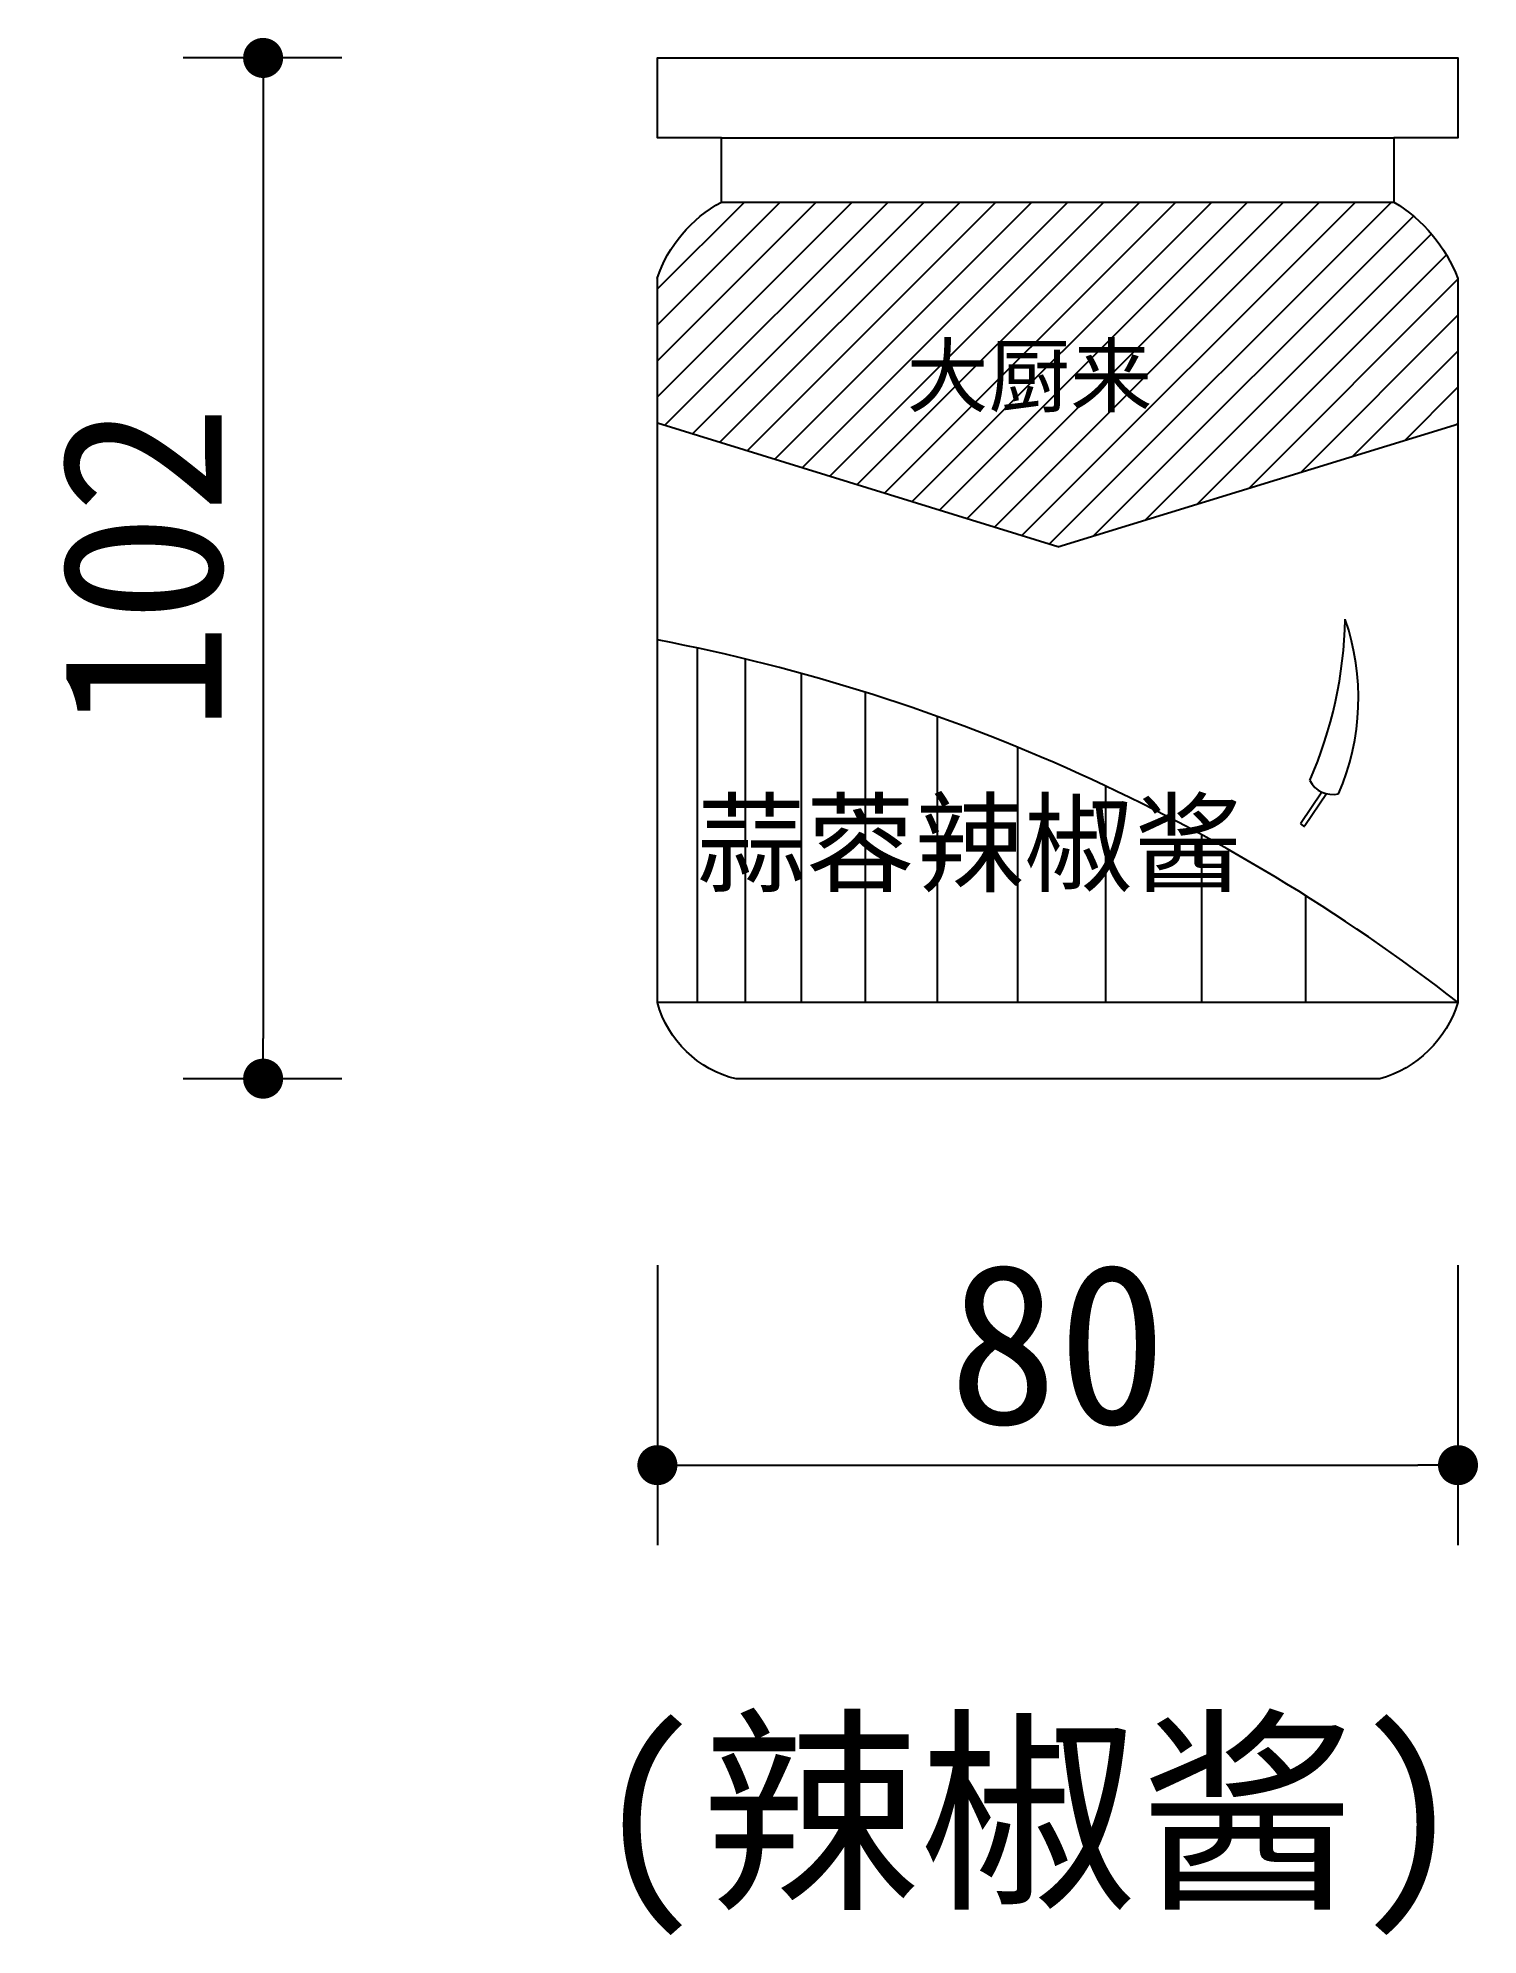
# Model space of a CAD drawing. Extents: x 186 to 330, y 1488 to 1677.
import ezdxf
from ezdxf.enums import TextEntityAlignment as Align

# ---------------------------------------------------------------- set-up
doc = ezdxf.new("R2010")
doc.units = 0
doc.header["$MEASUREMENT"] = 0
doc.layers.get('0').update_dxf_attribs({"linetype": 'CONTINUOUS'})
doc.layers.get('DEFPOINTS').update_dxf_attribs({"linetype": 'CONTINUOUS'})
for name, color, linetype in [('3', 3, 'CONTINUOUS'), ('7', 7, 'CONTINUOUS'), ('BH', 3, 'CONTINUOUS'), ('DIM', 3, 'CONTINUOUS'), ('TEXT', 3, 'CONTINUOUS')]:
    doc.layers.add(name, color=color, linetype=linetype)
doc.styles.add('HZ', font='simfang.ttf')
doc.styles.add('STYLE4', font='dutcheb.ttf')
doc.dimstyles.new('BOOK', dxfattribs={"dimscale": 8, "dimtxt": 2, "dimasz": 0.5, "dimexe": 1, "dimexo": 1, "dimgap": 0.5, "dimtad": 1, "dimdec": 0, "dimtxsty": 'HZ', "dimblk1": 'DOT', "dimblk2": 'DOT', "dimsah": 1, "dimcen": 0, "dimazin": 3, "dimtfac": 0.5, "dimtdec": 0, "dimtmove": 0, "dimatfit": 3, "dimtolj": 1, "dimtzin": 0})

# ---------------------------------------------------------------- blocks, each defined once
blk = doc.blocks.new('_DOT')
at = {"color": 0, "linetype": 'BYBLOCK'}
blk.add_line((-0.5, 0), (-1, 0), dxfattribs=at)
at = {"color": 0, "linetype": 'BYBLOCK', "const_width": 0.5}
blk.add_lwpolyline([(-0.25, 0, 1), (0.25, 0, 1)], format="xyb", close=True, dxfattribs=at)
blk = doc.blocks.new('*D0')
at = {"color": 0, "linetype": 'BYBLOCK'}
for p, q in [((1119.83, 1856.55), (1103.98, 1856.55)), ((1111.98, 1852.55), (1111.98, 1758.55)), ((1119.83, 1754.55), (1103.98, 1754.55))]:
    blk.add_line(p, q, dxfattribs=at)
at = {"layer": 'DEFPOINTS', "color": 0, "linetype": 'BYBLOCK'}
for p in [(1127.83, 1856.55), (1111.98, 1754.55), (1127.83, 1754.55)]:
    blk.add_point(p, dxfattribs=at)
at = {"color": 0, "linetype": 'BYBLOCK', "xscale": 4, "yscale": 4, "zscale": 4}
for p, rotation in [((1111.98, 1856.55), 90), ((1111.98, 1754.55), 270)]:
    blk.add_blockref('_DOT', p, dxfattribs=dict(at, rotation=rotation))
at = {"color": 0, "linetype": 'BYBLOCK', "insert": (1099.98, 1805.55), "char_height": 16, "attachment_point": 5, "rotation": 90, "style": 'HZ'}
blk.add_mtext('\\A1;102', dxfattribs=at)
blk = doc.blocks.new('*D1')
at = {"color": 0, "linetype": 'BYBLOCK'}
for p, q in [((1151.38, 1735.93), (1151.38, 1707.93)), ((1231.38, 1735.93), (1231.38, 1707.93)), ((1155.38, 1715.93), (1227.38, 1715.93))]:
    blk.add_line(p, q, dxfattribs=at)
at = {"layer": 'DEFPOINTS', "color": 0, "linetype": 'BYBLOCK'}
for p in [(1151.38, 1743.93), (1231.38, 1743.93), (1231.38, 1715.93)]:
    blk.add_point(p, dxfattribs=at)
at = {"color": 0, "linetype": 'BYBLOCK', "xscale": 4, "yscale": 4, "zscale": 4, "rotation": 180}
blk.add_blockref('_DOT', (1151.38, 1715.93), dxfattribs=at)
at = {"color": 0, "linetype": 'BYBLOCK', "xscale": 4, "yscale": 4, "zscale": 4}
blk.add_blockref('_DOT', (1231.38, 1715.93), dxfattribs=at)
at = {"color": 0, "linetype": 'BYBLOCK', "insert": (1191.38, 1727.93), "char_height": 16, "attachment_point": 5, "style": 'HZ'}
blk.add_mtext('\\A1;80', dxfattribs=at)

msp = doc.modelspace()

# ---------------------------------------------------------------- hatches: boundary and pattern name
at = {"layer": 'BH'}
h = msp.add_hatch(dxfattribs=at)
h.set_pattern_fill('ANSI31', color=256, scale=0.8, style=0)
h.set_pattern_definition([(45, (-15984.381, 1267.916), (-1.79605122, 1.79605122), [])])
h.paths.add_polyline_path([(254.63, 1660.86, 0.188218), (248.23, 1653.31), (248.23, 1638.75), (288.25, 1626.41), (328.23, 1638.68), (328.23, 1653.23, 0.164485), (321.83, 1660.86)])
h.paths.add_polyline_path([(271.53, 1637.52), (301.33, 1637.52), (301.33, 1649.8), (271.53, 1649.8)], flags=24)

# ---------------------------------------------------------------- linework, layer by layer
at = {"layer": '3'}
for p, q in [((254.63, 1660.86), (321.83, 1660.86)), ((288.25, 1626.41), (248.23, 1638.75)), ((288.25, 1626.41), (328.28, 1638.69)), ((252.23, 1580.86), (252.23, 1616.28)), ((257.03, 1580.86), (257.03, 1615.18)), ((262.63, 1580.86), (262.63, 1613.74)), ((269.03, 1580.86), (269.03, 1611.86)), ((276.23, 1580.86), (276.23, 1609.44)), ((284.23, 1580.86), (284.23, 1606.36)), ((293.03, 1580.86), (293.03, 1602.49)), ((314.64, 1601.9), (312.48, 1598.71)), ((315.1, 1601.73), (312.94, 1598.54)), ((312.48, 1598.71), (312.88, 1598.44)), ((302.63, 1580.86), (302.63, 1597.62)), ((313.03, 1580.86), (313.03, 1591.52))]:
    msp.add_line(p, q, dxfattribs=at)
for centre, radius, start, end in [((274.42, 1620.05), 42.55, 336.4557, 358.804), ((294.1, 1611.3), 24.18, 336.6781, 18.9698), ((212.85, 1432.52), 187.94, 52.122, 79.1461), ((315.71, 1604.24), 2.58, 207.4227, 283.0556)]:
    msp.add_arc(centre, radius, start, end, dxfattribs=at)
at = {"layer": '7'}
for p, q in [((254.63, 1667.26), (321.83, 1667.26)), ((328.23, 1580.86), (248.23, 1580.86))]:
    msp.add_line(p, q, dxfattribs=at)
msp.add_lwpolyline([(248.21, 1653.23, -0.189791), (254.63, 1660.86), (254.63, 1667.26), (248.23, 1667.26), (248.23, 1675.26), (328.23, 1675.26), (328.23, 1667.26), (321.83, 1667.26), (321.83, 1660.86, -0.164485), (328.23, 1653.23), (328.23, 1580.86, -0.252336), (320.41, 1573.23), (256.11, 1573.23, -0.272563), (248.23, 1580.86), (248.23, 1653.32)], format="xyb", dxfattribs=at)

# ---------------------------------------------------------------- texts
at = {"layer": '3', "color": 3, "style": 'STYLE4'}
msp.add_text('大厨来', height=6, dxfattribs=at).set_placement((273.13, 1640.5))
msp.add_text('蒜蓉辣椒酱', height=8, dxfattribs=at).set_placement((279.41, 1592.78), align=Align.CENTER)
at = {"layer": 'TEXT', "linetype": 'BYBLOCK', "style": 'HZ'}
msp.add_text('(辣椒酱)', height=16, dxfattribs=at).set_placement((241.7, 1491.95))

# ---------------------------------------------------------------- dimensions: what is measured, and where the dimension line sits
at = {"layer": 'DIM'}
dim = msp.add_linear_dim(base=(208.83, 1573.26), p1=(224.69, 1675.26), p2=(224.69, 1573.26), angle=90, dimstyle='BOOK', dxfattribs=at)
dim.commit()
dim.dimension.update_dxf_attribs({"geometry": '*D0', "text_midpoint": (196.83, 1624.26), "insert": (-903.15, -181.29)})
dim = msp.add_linear_dim(base=(328.23, 1534.64), p1=(248.23, 1562.64), p2=(328.23, 1562.64), dimstyle='BOOK', dxfattribs=at)
dim.commit()
dim.dimension.update_dxf_attribs({"geometry": '*D1', "text_midpoint": (288.23, 1546.64), "insert": (-903.15, -181.29)})

doc.saveas('drawing.dxf')
